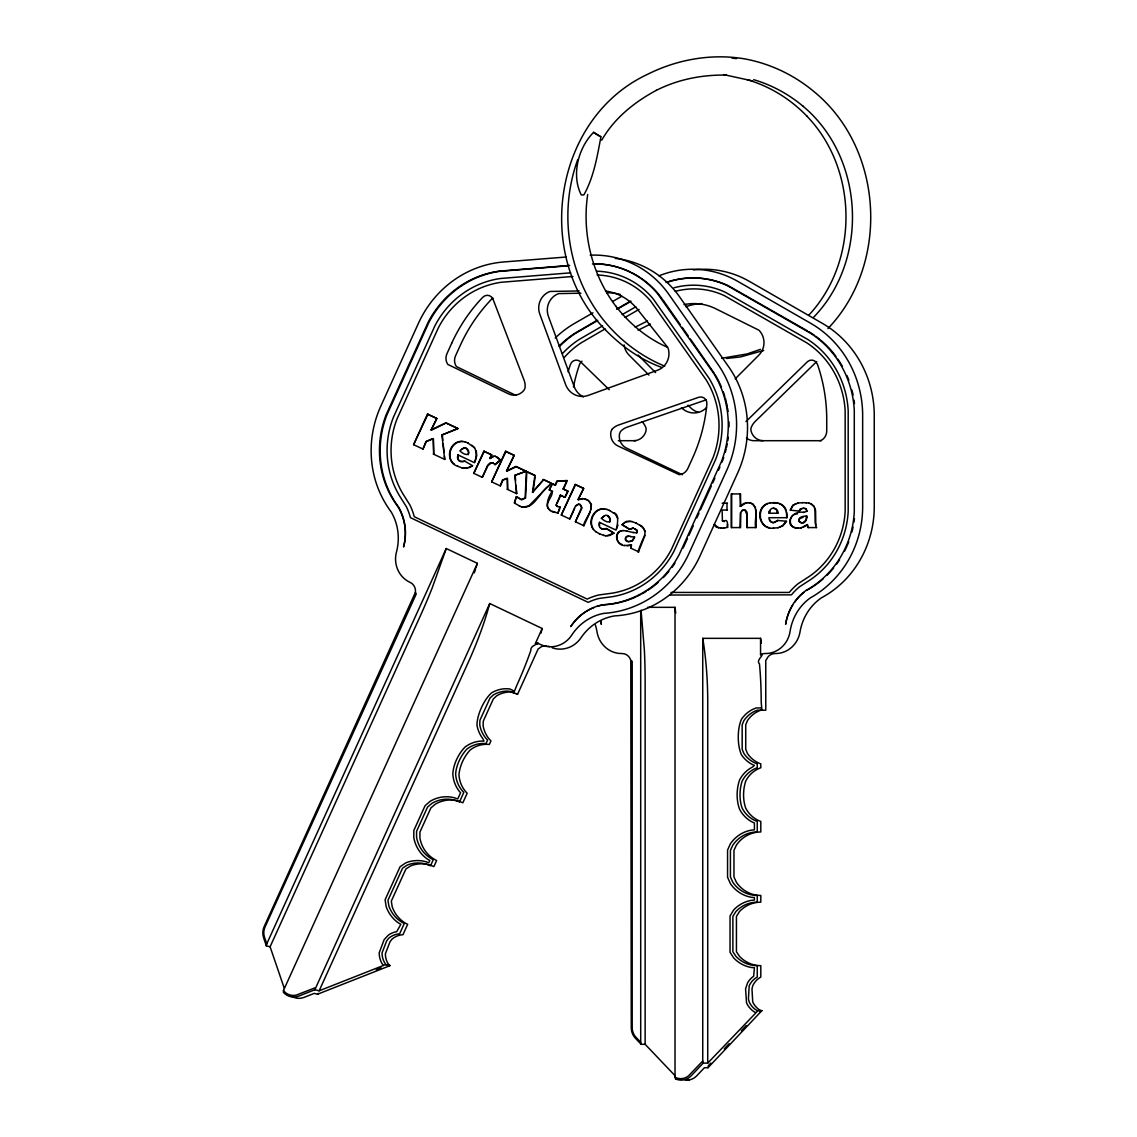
<?xml version="1.0" encoding="UTF-8"?>
<svg xmlns="http://www.w3.org/2000/svg" width="1137" height="1137" viewBox="0 0 1137 1137"><rect width="100%" height="100%" fill="white"/><g stroke="black" fill="none" stroke-linecap="round" stroke-linejoin="round"><path stroke-width="1.5" d="M600.919 136.795C597.28 156.423 593.699 177.528 583.821 194.953L581.263 194.924C571.172 175.155 578.164 147.753 593.613 132.318L600.791 136.724A9.139 1.507 28.6 0 1 593.94 132.574L593.613 132.318M522.523 499.569L525.138 497.807L526.388 471.471L535.314 475.621M519.836 506.136L514.251 502.966L516.312 496.741L521.272 499.598L525.578 497.921L526.829 471.585M639.25 524.768L643.371 527.923L644.906 531.391A10.56 10.048 -76 0 1 644.011 536.82C638.596 548.19 633.906 563.98 643.812 538.327M740.798 513.057L740.542 527.582L731.219 527.582L731.219 493.941L740.542 493.941L740.542 506.32L740.088 493.941M587.687 194.526C581.888 233.639 591.979 274.884 615.984 306.407L615.799 306.18C629.415 323.562 646.839 338.201 667.121 347.126M551.573 483.367L543.657 479.601L532.5 492.321L534.873 475.508L526.388 471.471M532.94 492.435L535.072 477.298M769.351 513.228L770.374 509.959M798.97 520.433L799.709 518.714L803.12 517.221M461.679 461.849L460.457 461.451A4.42 4.207 -76 0 1 457.955 456.975L457.955 454.914L457.515 456.861A4.42 4.207 -76 0 0 460.016 461.338L465.033 461.167L462.546 461.793M599.64 526.005A4.42 4.207 -76 0 1 599.526 524.427L599.526 522.352L599.085 524.313A4.42 4.207 -76 0 0 601.587 528.79L606.589 528.62L614.165 533.154M468.188 454.729C469.823 451.56 467.719 447.594 463.995 447.736L459.831 450.849C466.753 457.344 471.912 454.331 465.9 448.163M609.759 522.181C611.393 518.998 609.29 515.033 605.566 515.189L601.402 518.301C608.323 524.797 613.468 521.769 607.471 515.601M591.126 509.561L591.368 504.288L588.213 500.479M630.893 548.205L631.248 545.078L630.893 548.205L638.88 551.914M625.72 537.758L625.648 539.705L627.297 541.269M801.983 508.395L799.254 511.096L790.314 510.158L792.802 505.226L798.117 503.051M557.627 506.505L556.121 505.027L560.285 495.178L565.146 497.395L567.974 491.184L563.099 488.967L566.937 480.539L556.888 481.065L555.041 485.129L552.085 483.722L549.256 489.933C558.85 492.42 540.828 504.473 549.896 509.873M577.738 159.592C558.736 211.766 567.462 273.079 601.317 317.266L601.501 317.507C617.974 338.812 639.833 355.881 664.747 366.185M476.09 567.406L477.384 563.341L446.258 548.517L432.202 587.914A207.844 62.62 -64.5 0 1 419.709 617.249L270.094 946.78L284.307 988.337M632.982 532.443L636.72 532.898L637.104 530.41L632.996 527.994L629.401 529.273L622.095 524.754L626.388 521.343L632.129 521.57M546.655 645.773A9.593 9.124 -76 0 0 539.336 648.218L538.199 648.843L517.605 694.195L513.753 692.93L516.653 685.71A136.213 41.046 -64.5 0 0 530.78 650.62C530.311 645.503 536.252 645.347 538 642.718M514.691 503.066L516.312 496.741M474.3 572.877L475.664 568.756M559.916 507.031L557.855 513.185L559.845 508.68M474.953 461.736L476.744 455.724L476.247 450.764M617.988 525.052C612.53 538.952 623.076 513.867 613.284 512.702M689.15 1079.61L685.27 1080.051L686.748 1080.15A14.994 14.227 -90 0 0 696.782 1075.773L704.357 1067.771L708.024 1067.7L761.889 1010.637L757.256 1010.637A18.789 17.837 -90 0 1 749.169 1001.882L748.43 998.926L749.169 985.822A18.789 17.837 -90 0 1 757.256 977.081L757.256 965.683A31.751 30.13 -90 0 1 735.952 956.373L732.882 951.726L732.882 916.379L735.952 911.476A31.751 30.13 -90 0 1 757.256 902.181L757.256 895.459A31.751 30.13 -90 0 1 732.882 882.383L730.409 876.94L730.409 850.348L732.882 845.047A31.751 30.13 -90 0 1 757.256 831.971L757.256 821.454A28.297 26.847 -90 0 1 742.163 808.165C739.178 799.837 739.405 789.419 742.163 781.048A28.297 26.847 -90 0 1 757.256 767.759L757.256 763.893A28.297 26.847 -90 0 1 743.953 753.589L742.163 749.311L742.163 724.795L743.953 720.503A28.297 26.847 -90 0 1 757.256 710.199L765.769 710.199L765.769 660.313L766.565 659.346A9.593 9.096 -90 0 1 775.093 653.533A26.222 24.886 -90 0 0 800.064 631.675A50.795 48.507 -84.3 0 1 821.397 597.835A102.714 99.758 72.1 0 0 847.136 577.767A102.671 97.427 -90 0 0 874.254 506.704L874.254 415.573A105.101 99.729 -90 0 0 822.293 323.306L749.354 281.365A99.104 94.03 90 0 0 693.371 269.924M477.384 563.341L283.468 990.483L283.411 992.345A14.994 14.269 -76 0 0 298.789 996.083L314.864 989.744L319.142 990.81L383.311 965.512C384.775 963.679 392.791 965.981 388.342 965.782M446.258 548.517L266.769 943.838L266.356 945.842L270.094 946.78M540.899 633.181A136.213 41.046 -64.5 0 0 542.193 628.505L489.734 603.52L314.864 989.744M433.311 438.683L433.709 454.16L433.311 438.683L426.375 441.597L422.978 449.058L413.598 444.681L427.469 414.095L436.864 418.473L431.179 429.914L436.864 418.473M427.91 414.209L413.598 444.681M432.87 438.569L425.934 441.483L422.978 449.058M491.724 462.688L488.015 465.559L482.301 477.313L473.774 473.347L483.836 451.204L491.809 454.899L489.72 458.41L491.809 454.899M484.277 451.318L473.774 473.347M507.372 478.464L507.585 489.365L507.372 478.464L502.924 480.141L500.308 485.897L491.653 481.875L505.539 451.29L514.194 455.312L506.59 470.988L514.194 455.312M505.979 451.403L491.653 481.875M506.931 478.35L502.483 480.027L500.308 485.897M319.142 990.81L468.146 662.601A136.213 41.046 -64.5 0 0 489.734 603.52M549.256 489.933L552.525 483.822L555.481 485.243L557.329 481.164L567.363 480.653M552.227 491.34C547.366 498.034 543.116 510.826 555.169 512.432M557.158 503.137L560.726 495.291M563.54 489.081L566.738 482.06M560.285 495.178L564.705 497.295L567.974 491.184M574.611 508.353L569.779 518.998L561.308 515.047L575.18 484.476L583.665 488.413L578.108 499.569L583.665 488.413M575.62 484.589L561.308 515.047M590.316 511.65L583.921 525.735L575.407 521.769L581.561 507.727L579.884 504.444M537.602 643.926L535.428 643.386L542.193 628.505M634.347 537.062L632.073 540.757L629.671 541.667M683.138 548.048L687.473 538.512M688.908 535.342L693.243 525.806M696.853 517.861L699.013 513.1M700.463 509.916L711.279 486.082M712.714 482.912L714.889 478.137M718.499 470.192L719.934 467.023M708.024 1067.7L708.379 1065.667L710.81 1063.095M601.715 140.221C614.136 118.347 634.46 102.032 656.39 90.306L656.205 90.42C677.823 79.391 702.339 74.587 726.5 75.113M318.36 993.368L317.55 994.221L314.196 993.383L304.02 997.391A14.994 14.269 -76 0 1 293.104 997.021L291.811 996.296M786.136 521.272L782.668 525.607L779.726 527.227M761.889 1010.637L759.957 1011.617M532.5 492.321L543.657 479.601M622.095 524.754L625.322 522.125L630.211 521.187M808.99 314.977C859.202 260.97 858.08 169.171 806.9 116.159L807.142 116.4C790.727 99.203 769.92 86.284 747.066 79.647M813.495 317.379C869.279 260.06 864.646 157.617 803.049 106.253L803.333 106.48C788.836 94.243 771.909 85.019 753.703 79.689M827.978 328.55C889.674 264.04 883.875 149.928 815.186 92.609L814.902 92.381C794.564 75.127 769.763 63.246 743.456 58.669L742.987 58.598C710.796 53.553 677.169 59.536 648.09 74.061L647.905 74.161C552.98 118.063 532.812 256.777 605.325 329.744M761.335 643.272A136.213 42.993 -90 0 0 760.554 638.34L702.737 638.34L702.737 1061.02L688.51 1075.886A13.516 12.834 -90 0 1 675.833 1077.649L675.023 1077.222L675.023 607.329L647.564 607.329M758.024 1010.637L707.726 1063.109L703.206 1063.109L691.239 1075.773A14.994 14.227 -90 0 1 675.762 1079.013L675.023 1077.222M724.241 1048.882L729.115 1043.723M741.31 1030.818L746.199 1025.645M549.185 485.84C539.862 490.886 534.333 510.016 521.457 506.846M735.213 378.834L758.947 355.028A17.14 16.259 -90 0 0 758.947 330.213L715.756 308.752A53.851 51.094 -90 0 0 684.019 304.631M786.719 512.29L787.102 517.705L768.868 517.705L769.28 519.666A4.42 4.193 -90 0 0 773.373 522.636L777.864 520.419L774.652 522.466M745.971 421.571L807.654 361.523A6.637 6.296 -90 0 1 817.489 364.437A160.502 152.301 -90 0 1 826.727 419.51L826.727 430.909A10.702 10.148 -90 0 1 821.539 440.232L819.962 440.701M816.764 361.523L755.082 421.571A16.046 15.222 -90 0 0 750.903 428.478L751.017 430.909A13.218 12.535 -90 0 0 763.14 440.701M740.088 506.32L743.669 503.506L748.359 502.653M740.542 506.32L746.085 502.867M494.808 464.607L500.493 459.845L495.249 464.706L492.847 462.901M576.004 505.908L578.875 504.217M808.393 527.582L807.441 524.598L803.504 527.113M807.441 524.598L800.96 527.881M741.551 511.266L742.703 510.3M461.38 449.385L464.436 447.85M604.117 515.871L601.402 518.301M489.72 458.41L493.43 456.235L495.462 456.307M490.161 458.524L493.87 456.349M626.274 537.005L628.519 536.366M806.488 590.473L811.349 587.63A93.987 89.183 90 0 0 823.273 578.747M469.297 467.62L472.594 465.715L464.592 461.053M613.056 533.793L609.219 535.598L605.452 535.698M592.974 312.817L574.739 323.306A105.101 99.729 90 0 0 555.226 337.987M612.729 301.461L621.84 296.217M596.953 320.421L574.455 333.525A96.418 91.486 -90 0 0 558.992 346.174M616.638 309.108L630.268 301.262M597.735 320.421L575.223 333.525A96.418 91.486 90 0 0 559.774 346.174M617.419 309.108L631.049 301.262M602.567 325.893L578.847 339.693A89.169 84.607 -90 0 0 562.417 353.635M622.195 314.608L635.782 306.791M605.14 328.891L581.149 342.834A85.474 81.111 -90 0 0 564.407 357.316M625.151 317.379L639.022 309.406M760.554 638.34L760.554 654.713L761.25 654.343A9.593 9.096 -90 0 1 765.059 653.533A26.222 24.886 -90 0 0 790.03 631.675A50.795 47.825 84.9 0 1 810.425 597.835A102.714 93.831 -79.6 0 0 835.553 577.767A102.671 97.427 90 0 0 862.656 506.704L862.656 415.573A105.101 99.729 -90 0 0 810.709 323.306L737.771 281.365A99.104 94.03 90 0 0 659.034 275.822M635.157 327.143L647.493 321.018M638.084 330.213L650.421 324.073M431.179 429.914L445.803 422.836L458.14 428.606L441.895 435.002L444.723 459.419L444.382 455.937M431.619 430.028L446.23 422.936M506.59 470.988L515.928 466.497L526.275 471.315L514.777 475.38L516.653 493.671L515.999 485.414M507.031 471.102L516.369 466.611M796.213 503.52L793.256 505.226L790.314 510.158M802.807 522.75L805.934 520.334L806.474 516.013M441.895 435.002L457.699 428.493L445.803 422.836M315.29 987.74L296.26 995.102A13.516 12.862 -76 0 1 284.023 991.222L283.468 990.483M376.233 969.804L381.151 967.871M317.55 994.221L390.105 965.626L387.987 963.536A18.789 17.894 -76 0 1 385.386 953.758L390.005 941.777L392.009 939.162A18.789 17.894 -76 0 1 402.953 934.713L407.657 924.338A31.751 30.216 -76 0 1 392.18 906.686L391.313 901.129L405.895 869.009L410.699 865.868A31.751 30.216 -76 0 1 433.865 866.621L436.636 860.524A31.751 30.216 -76 0 1 419.923 838.097L419.937 832.085L430.909 807.91L435.329 804.157A31.751 30.216 -76 0 1 462.844 802.807L467.179 793.242A28.297 26.933 -76 0 1 458.978 774.652C459.703 765.841 464.194 756.432 470.178 749.994A28.297 26.933 -76 0 1 489.336 744.437L490.942 740.926A28.297 26.933 -76 0 1 483.126 725.818L483.268 721.142L493.387 698.857L496.784 695.73A28.297 26.933 -76 0 1 513.1 692.12M514.777 475.38L525.834 471.215L515.928 466.497M606.589 528.62L602.809 529.174M803.333 512.417L806.929 511.309L806.261 508.893L803.418 508.211M706.12 399.854L627.027 427.199A16.046 15.264 -76 0 0 620.39 431.69L619.494 433.936A13.218 12.578 -76 0 0 626.444 448.077L682.413 474.74M760.411 349.357L747.066 353.948L721.611 358.283M763.694 350.466L740.443 356.933L726.5 358.482M578.108 499.569L582.542 498.56L587.161 499.712M578.548 499.683L582.983 498.66M797.335 513.896C788.481 513.654 787.728 527.639 796.568 527.994M621.868 530.695C614.833 532.358 615.572 542.719 622.138 544.538M631.248 545.078L627.07 545.874M631.689 545.192L624.455 545.462M777.85 527.724L783.123 525.607L786.605 521.272L777.395 520.419M770.488 502.881L767.461 503.535A11.754 11.157 -90 0 0 761.804 508.097C756.219 516.582 762.728 529.956 773.643 528.122M803.802 512.417C790.698 509.632 782.682 527.767 798.515 528.122M744.166 509.973L742.234 510.3L740.329 513.057L740.088 527.582M723.928 521.513C729.457 516.155 726.955 533.878 727.467 524.143M724.141 527.938L727.794 527.369M467.662 468.16L461.977 467.904M607.172 535.74L613.724 533.054L606.149 528.506M803.887 508.211L800.15 508.95L799.254 511.096M798.046 528.122L801.429 527.881M773.174 528.122L778.319 527.724M797.648 503.051L802.736 502.653M566.212 257.019L503.592 261.979A105.101 100.028 -76 0 0 418.388 323.391L380.781 406.222A102.671 97.725 -76 0 0 376.034 482.543A102.714 99.075 -75.8 0 0 391.128 511.849A50.795 48.763 -81.6 0 1 396.529 551.743A26.222 24.957 -76 0 0 410.159 582.414A9.593 9.124 -76 0 1 415.403 592.391L416.27 593.884L265.063 926.939A13.516 12.862 -76 0 0 264.537 937.3L266.769 943.838M569.637 265.418L499.115 271.146A96.418 91.77 -76 0 0 428.109 322.325L386.267 414.508A93.987 89.453 -76 0 0 383.922 479.643A94.03 90.065 -80.6 0 0 394.866 502.369L398.163 507.074A50.795 48.763 -81.6 0 1 403.564 546.968A50.767 48.322 -76 0 0 398.604 507.173L395.363 502.483A93.987 89.453 -76 0 1 386.992 414.692L428.848 322.496A96.418 91.77 -76 0 1 499.854 271.331L568.599 265.745M570.646 272.823L500.578 278.494A89.169 84.863 -76 0 0 434.917 325.822L393.388 417.307A86.739 82.546 -76 0 0 401.105 498.333L406.364 506.732A58.015 55.216 -76 0 1 410.429 517.648L588.17 602.34A58.015 55.216 -76 0 1 598.943 598.474L608.608 597.181A86.739 82.546 -76 0 0 674.07 551.019L715.599 459.547A89.169 84.863 -76 0 0 708.621 377.612L653.107 298.761A83.157 79.149 -76 0 0 596.868 271.203M572.977 276.462L501.403 282.26A85.474 81.352 -76 0 0 438.456 327.627L397.083 418.743A83.044 79.036 -76 0 0 404.474 496.315L409.96 505.098A61.711 58.726 -76 0 1 414.266 516.71L587.204 599.1A61.711 58.726 -76 0 1 598.645 595.006L608.736 593.628A83.044 79.036 -76 0 0 671.413 549.441L712.785 458.325A85.474 81.352 -76 0 0 706.091 379.786L650.876 301.333A79.462 75.625 -76 0 0 597.124 274.998M770.019 502.881L777.822 503.051M623.303 530.595C612.871 530.339 615.558 545.774 624.895 545.575M721.185 528.122L724.61 527.938M535.428 643.386L536.209 643.357A9.593 9.124 -76 0 1 540.004 644.267A26.222 24.957 -76 0 0 571.684 635.199A50.795 47.896 -80.3 0 1 604.131 613.326A102.714 94.698 -62.7 0 0 635.199 606.007A102.671 97.725 -76 0 0 689.121 553.122L726.728 470.292A105.101 100.028 -76 0 0 717.674 363.968L668.812 294.312A99.104 94.314 -76 0 0 590.231 255.185M592.491 264.054L595.433 263.94A90.406 86.042 -76 0 1 630.083 271.914M579.174 290.944L550.01 291.456A17.14 16.316 -76 0 0 539.762 314.025L565.615 384.533A19.158 18.235 -76 0 0 588.369 395.363L657.655 370.193A17.14 16.316 -76 0 0 667.902 347.624L637.587 309.449A53.851 51.25 -76 0 0 605.566 291.058M580.893 293.204L558.594 293.602A17.14 16.316 -76 0 0 548.347 316.157L574.199 386.665A19.158 18.235 -76 0 0 583.395 396.898M618.315 440.701L635.938 440.701M821.312 440.701L754.03 440.701A13.218 12.535 -90 0 1 746.398 437.972M722.123 503.208L727.467 503.208M804.868 508.381L806.261 508.893M727.467 510.044L722.123 510.044L722.407 520.746L724.397 521.513M806.929 511.309L805.792 508.893M722.407 520.746L723.004 521.329M816.707 527.582L807.924 527.582L806.972 524.598M671.015 592.434L789.277 592.434A61.711 58.556 -90 0 1 797.961 583.793L806.545 578.207A83.044 78.794 -90 0 0 845.161 511.224L845.161 410.997A85.474 81.111 -90 0 0 806.773 342.834L724.454 295.677A79.462 75.397 -90 0 0 675.321 291.356M669.707 595.035L791.451 594.85A58.015 55.045 -90 0 1 799.624 586.72L807.853 581.391A86.739 82.305 90 0 0 848.188 511.437L848.188 410.798A89.169 84.607 -90 0 0 808.151 339.693L725.406 292.294A83.157 78.908 -90 0 0 673.985 287.775M760.554 654.713C765.855 653.789 755.195 660.27 759.473 663.894A136.213 42.993 90 0 1 761.193 702.041L761.904 710.199M761.193 707.953L756.133 707.953L752.509 709.488A30.543 28.979 -90 0 0 741.509 719.181C737.174 728.703 737.174 745.389 741.509 754.911A30.543 28.979 -90 0 0 752.509 764.604L754.414 765.414L752.509 767.049A30.543 28.979 -90 0 0 739.576 779.968C736.421 788.993 736.207 800.249 739.576 809.246A30.543 28.979 -90 0 0 752.509 822.165L754.414 822.975L754.414 829.882L751.5 830.124A34.011 32.262 -90 0 0 730.437 843.725L727.566 850.035L727.566 877.252L730.437 883.705A34.011 32.262 -90 0 0 751.5 897.306L754.414 897.548L754.414 900.092L751.5 900.333A34.011 32.262 -90 0 0 733.72 909.884L730.039 915.981L730.039 952.309L733.72 957.979A34.011 32.262 -90 0 0 751.5 967.516L754.414 967.758L753.675 976.228A21.049 19.969 -90 0 0 747.577 982.823L745.574 988.778L746.526 1002.848A21.049 19.969 -90 0 0 753.675 1011.489L755.48 1012.584M640.699 610.882L640.714 1042.771L641.169 1044.32L645.134 1044.32L675.122 1075.773M675.477 1078.871L678.135 1078.871M463.882 468.259L467.222 468.046L472.594 465.715M802.267 502.653L806.318 502.767M523.361 507.301L529.089 505.681L551.132 483.268L543.216 479.487M628.235 541.61L632.513 540.871L634.787 537.176L630.381 536.522M633.437 528.108L629.841 529.387L622.536 524.868M688.823 1080.051L688.439 1080.022A14.994 14.227 -90 0 1 686.62 1079.638M721.654 528.122L716.31 527.227L713.993 524.512M747.904 502.653L750.079 502.796M772.918 502.653C778.433 502.312 784.573 504.714 786.25 510.442M732.029 58.158L736.577 58.612M630.822 536.636C625.72 533.452 622.507 541.425 628.676 541.709M805.863 502.767L809.132 503.122M801.841 522.935L799.155 521.442M622.863 530.482L626.942 531.107M773.288 508.182L776.23 509.362L777.623 513.228M743.697 509.973L745.46 510.215L747.037 512.218L747.236 527.582M603.548 535.342L605.893 535.811M465.573 442.037L462.532 441.426A11.754 11.185 -76 0 0 455.525 443.117C446.912 448.518 447.367 463.47 458.012 466.355M607.144 509.475L604.102 508.864A11.754 11.185 -76 0 0 597.096 510.556C590.202 515.061 588.213 527.056 596.001 531.718M493.287 463.015L489.777 463.114L487.574 465.445L482.301 477.313M626.501 530.993L633.423 532.557M723.615 74.587L752.623 80.94M557.187 506.391L560.356 507.145M556.121 505.027L556.434 505.809M634.801 528.648L637.104 530.41M636.72 532.898L636.663 530.311M569.779 518.998L575.564 505.794L578.435 504.103L580.325 504.558L582.002 507.827L575.407 521.769M583.921 525.735L583.48 525.621C584.986 518.259 595.035 509.333 589.407 501.531M558.295 513.284L551.971 511.209M749.61 502.796L752.921 503.961L755.622 507.912M495.021 456.193L500.493 459.845M521.712 499.712L516.752 496.841M808.663 503.122L811.349 503.847L814.177 506.335M769.536 527.781C760.824 526.275 757.995 514.947 762.273 508.097A11.754 11.157 -90 0 1 767.93 503.535M718.769 527.909L714.448 524.512M661.592 367.379C640.302 359.534 621.299 346.231 605.566 329.972M584.56 498.816L588.653 500.593M457.571 466.241L462.418 468.003M599.142 533.679L603.989 535.456M631.689 521.471L636.478 523.219M465.132 441.923L468.288 443.089M606.703 509.376L609.858 510.527M519.396 506.022L521.897 506.96M516.042 693.527L517.605 694.195M779.186 503.549C784.985 505.539 787.074 512.105 786.633 517.705M515.857 395.392L456.392 366.555A10.702 10.19 -76 0 1 455.539 355.824L460.243 345.477A160.502 152.77 -76 0 1 491.355 299.415A6.637 6.325 -76 0 1 492.975 298.178M427.469 414.095L436.423 418.359M505.539 451.29L513.753 455.212M575.18 484.476L583.224 488.299M483.836 451.204L491.369 454.786M563.099 488.967L567.534 491.07M549.697 490.047L552.667 491.454M457.955 454.914L474.513 462.702C476.346 457.884 478.023 449.016 471.713 445.249M599.526 522.352L616.083 530.14M433.268 454.047L444.723 459.419M507.145 489.251L516.653 493.671M514.222 691.083L509.618 688.894L505.709 688.724A30.543 29.079 -76 0 0 491.724 692.774C484.064 699.184 476.815 715.258 476.986 725.264A30.543 29.079 -76 0 0 482.969 738.823L484.007 741.139L481.946 741.054A30.543 29.079 -76 0 0 464.891 747.194C458.268 754.073 453.45 764.249 452.81 773.814A30.543 29.079 -76 0 0 459.206 791.153L460.599 792.702L457.742 798.984L454.999 797.947A34.011 32.362 -76 0 0 430.283 801.201L425.067 805.707L413.84 830.436L413.783 837.543A34.011 32.362 -76 0 0 427.27 859.003L429.814 860.482L428.763 862.812L426.02 861.761A34.011 32.362 -76 0 0 405.966 862.756L400.096 866.707L385.116 899.722L386.125 906.473A34.011 32.362 -76 0 0 398.305 922.832L400.849 924.31L396.685 931.686A21.049 20.04 -76 0 0 388.428 935.055L384.164 939.603L379.204 952.792A21.049 20.04 -76 0 0 382.131 963.735L383.311 965.512M513.967 693.286L509.746 691.282A28.297 26.933 -76 0 0 493.43 694.892L490.033 698.019L479.913 720.304L479.771 724.98A28.297 26.933 -76 0 0 487.588 740.088L485.982 743.612A28.297 26.933 -76 0 0 466.824 749.155C460.84 755.608 456.349 765.016 455.624 773.814A28.297 26.933 -76 0 0 463.825 792.404L459.49 801.969A31.751 30.216 -76 0 0 431.975 803.333L427.555 807.071L416.583 831.246L416.568 837.258A31.751 30.216 -76 0 0 433.282 859.686L430.511 865.783A31.751 30.216 -76 0 0 407.359 865.03L402.541 868.171L387.959 900.305L388.826 905.848A31.751 30.216 -76 0 0 404.303 923.514L399.599 933.875A18.789 17.894 -76 0 0 388.655 938.323L386.651 940.939L382.032 952.92A18.789 17.894 -76 0 0 385.756 964.375L386.466 964.716M636.038 523.105L642.092 526.417L645.347 531.505M751.131 503.236C759.488 507.969 753.959 520.291 755.664 527.582M760.923 1010.637L759.104 1009.599A18.789 17.837 -90 0 1 752.722 1001.882L751.983 989.048L752.722 985.822A18.789 17.837 -90 0 1 760.809 977.081L760.809 965.683A31.751 30.13 -90 0 1 739.505 956.373L736.435 951.726L736.435 916.379L739.505 911.476A31.751 30.13 -90 0 1 760.809 902.181L760.809 895.459A31.751 30.13 -90 0 1 736.435 882.383L733.962 876.94L733.962 850.348L736.435 845.047A31.751 30.13 -90 0 1 760.809 831.971L760.809 821.454A28.297 26.847 -90 0 1 745.73 808.165C742.745 799.837 742.958 789.419 745.73 781.048A28.297 26.847 -90 0 1 760.809 767.759L760.809 763.893A28.297 26.847 -90 0 1 747.506 753.589L745.73 749.311L745.73 724.795L747.506 720.503A28.297 26.847 -90 0 1 760.809 710.199M807.441 330.881L728.192 285.657A90.406 85.787 -90 0 0 707.711 279.19M595.561 531.604L599.583 533.793M609.418 510.428L615.174 514.052L617.803 518.216M467.847 442.975L474.74 447.907M703.078 1063.038L702.737 1061.02M808.876 331.762L811.761 333.525A96.418 91.486 -90 0 1 814.518 335.387M810.88 503.847L813.708 506.335A10.56 10.02 -90 0 1 815.13 511.622L815.13 522.395L816.238 527.582M496.684 456.719L500.053 459.732M595.376 624.952A50.795 48.706 85.7 0 1 596.968 631.675A26.222 24.886 -90 0 0 621.939 653.533A9.593 9.096 -90 0 1 630.793 660.313L632.2 661.279L632.2 1027.677A13.516 12.834 -90 0 0 635.981 1037.271L640.699 1042.231M744.991 510.215L746.767 514.18L746.767 527.582L756.133 527.582L756.006 509.845M454.43 464.266C447.225 459.206 449.158 447.708 455.965 443.231A11.754 11.185 -76 0 1 462.972 441.526M609.219 389.707L580.268 361.523A6.637 6.296 -90 0 0 570.447 364.437A160.502 152.301 -90 0 0 568.074 371.842M638.084 355.028L655.566 372.581M688.027 405.156L690.529 407.671A19.158 18.178 -90 0 0 698.502 412.333M648.957 375.082L628.988 355.028A17.14 16.259 -90 0 1 624.085 344.923M641.169 1044.32L635.441 1038.294A14.966 14.198 -90 0 1 631.262 1027.692L630.793 660.313M662.004 298.676L658.38 293.929A90.406 86.042 -76 0 0 631.376 272.553M662.914 299.87L680.168 324.457M682.186 327.342L688.283 336.026M690.301 338.911L714.448 373.561M593.585 529.43C589.293 523.489 591.737 514.663 597.536 510.669A11.754 11.185 -76 0 1 604.543 508.978M266.356 945.842L263.642 937.911A14.966 14.241 -76 0 1 264.225 926.456L415.403 592.391M675.023 607.329L675.719 613.099M641.055 610.214L644.352 649.724A207.844 65.605 90 0 1 645.134 681.788L645.134 1044.32M442.336 435.116L442.847 440.317M443.188 443.8L444.041 452.469M515.217 475.493L515.615 480.454M815.812 525.081L815.599 511.622A10.56 10.02 -90 0 0 814.945 508.012M731.688 493.941L731.688 527.582M726.998 503.208L726.998 510.044M707.726 1063.109L707.726 702.041A136.213 42.993 90 0 0 702.737 638.34M594.694 263.756A90.406 86.042 -76 0 1 657.641 293.744L713.709 373.391A96.418 91.77 -76 0 1 721.256 461.977L679.4 554.174A93.987 89.453 -76 0 1 632.286 597.977A96.261 89.994 -71 0 1 603.178 604.742A50.795 47.925 -80.6 0 0 570.717 626.601A50.767 48.322 -76 0 1 594.011 607.542M715.315 374.997A96.418 91.77 -76 0 1 721.398 387.006M723.246 391.739A96.418 91.77 -76 0 1 724.837 396.571M725.307 398.206A96.418 91.77 -76 0 1 726.188 401.489M726.571 403.152A96.418 91.77 -76 0 1 727.268 406.492M727.581 408.169A96.418 91.77 -76 0 1 728.092 411.537M728.973 421.77A96.418 91.77 -76 0 1 729.016 426.915M728.305 437.205A96.418 91.77 -76 0 1 727.836 440.616M727.239 443.998A96.418 91.77 -76 0 1 726.543 447.367M726.145 449.044A96.418 91.77 -76 0 1 725.278 452.384M723.757 457.316A96.418 91.77 -76 0 1 721.995 462.162M674.966 563.17A93.987 89.453 -76 0 1 672.038 567.349M668.911 571.357A93.987 89.453 -76 0 1 663.255 577.639M658.366 582.272A93.987 89.453 -76 0 1 647.692 590.387M646.285 591.283A93.987 89.453 -76 0 1 641.979 593.827M640.515 594.608A93.987 89.453 -76 0 1 637.559 596.115M636.052 596.826A93.987 89.453 -76 0 1 609.205 604.372L603.605 604.841A50.767 48.322 -76 0 0 597.152 606.419M615.302 258.383A99.104 94.314 -76 0 1 679.741 297.041L728.604 366.697A105.101 100.028 -76 0 1 737.657 473.02L700.051 555.851A102.671 97.725 -76 0 1 646.129 608.736A102.714 99.473 83 0 1 614.477 615.913A50.795 48.735 -70.9 0 0 581.149 637.559A26.222 24.957 -76 0 1 552.184 647.777M548.56 646.242A9.593 9.124 -76 0 1 549.469 646.626M606.632 292.749A53.851 51.25 -76 0 1 616.624 293.602M617.86 293.858A53.851 51.25 -76 0 1 620.29 294.44M602.027 528.89A4.42 4.207 -76 0 1 600.492 527.724M645.034 535.257A10.56 10.048 -76 0 1 644.452 536.934M694.92 277.954A90.406 85.787 -90 0 1 706.304 278.949M666.808 282.431A90.406 85.787 -90 0 1 693.499 277.94M666.026 282.431A90.406 85.787 -90 0 1 727.41 285.657L810.994 333.525A96.418 91.486 -90 0 1 854.285 410.4L854.285 511.821A93.987 89.183 -90 0 1 829.598 571.755A96.261 89.525 -86.8 0 1 806.019 590.473A50.795 47.853 84.8 0 0 785.624 624.327A50.767 48.166 -90 0 1 792.731 605.111M815.869 336.353A96.418 91.486 -90 0 1 819.82 339.409M821.099 340.489A96.418 91.486 -90 0 1 835.951 356.407M837.898 359.164A96.418 91.486 -90 0 1 842.375 366.356M846.923 375.508A96.418 91.486 -90 0 1 848.842 380.255M851.926 390.048A96.418 91.486 -90 0 1 853.105 395.065M854.015 400.139A96.418 91.486 -90 0 1 854.484 403.55M854.47 518.643A93.987 89.183 90 0 1 854.001 522.025M853.077 527.056A93.987 89.183 90 0 1 851.883 532.045M848.756 541.752A93.987 89.183 90 0 1 844.635 551.047M839.589 559.816A93.987 89.183 90 0 1 836.718 563.966M833.648 567.946A93.987 89.183 90 0 1 826.912 575.35M794.607 602.283A50.767 48.166 -90 0 1 803.816 592.476M641.95 421.571A16.046 15.222 -90 0 1 646.129 428.478L646.001 430.909A13.218 12.535 -90 0 1 633.892 440.701M706.503 407.671A19.158 18.178 -90 0 1 681.418 407.671M685.895 306.734A53.851 51.094 -90 0 1 701.813 303.622M581.959 361.211A6.637 6.296 -90 0 0 579.543 364.437A160.502 152.301 -90 0 0 573.46 386.95M773.842 522.636A4.42 4.193 -90 0 1 769.735 519.666M806.929 517.506C804.257 530.581 790.116 516.454 806.929 516.013L806.929 517.506M769.252 511.323L768.882 513.228L778.092 513.228C778.262 509.632 774.709 507.045 771.383 508.623L769.252 511.323M611.791 429.544L610.91 431.804A13.218 12.578 -76 0 0 617.86 445.931L679.286 474.697A10.702 10.19 -76 0 0 687.842 468.458L692.547 458.097A160.502 152.77 -76 0 0 706.887 404.047A6.637 6.325 -76 0 0 699.184 397.14L618.443 425.067A16.046 15.264 -76 0 0 611.791 429.544M451.659 343.331L446.955 353.692A10.702 10.19 -76 0 0 447.807 364.423L508.864 394.013A13.218 12.578 -76 0 0 523.901 390.346L524.996 388.2A16.046 15.264 -76 0 0 524.072 380.099L492.889 298.86A6.637 6.325 -76 0 0 482.77 297.269A160.502 152.77 -76 0 0 451.659 343.331M601.374 624.327A50.767 48.166 -90 0 0 600.72 620.93A50.795 48.706 85.7 0 1 601.374 624.327"/></g></svg>
